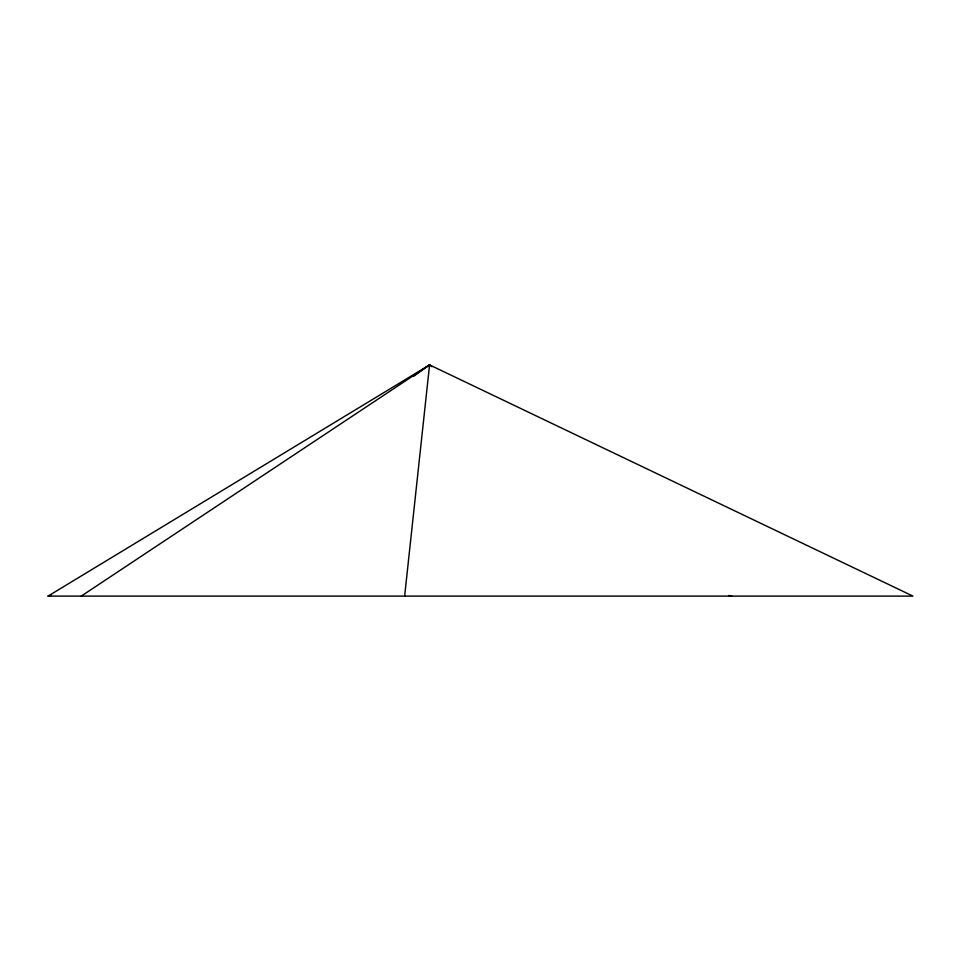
<?xml version="1.0" encoding="UTF-8"?>
<svg xmlns="http://www.w3.org/2000/svg" width="961" height="961" viewBox="0 0 961 961"><rect width="100%" height="100%" fill="white"/><g stroke="black" fill="none" stroke-linecap="round" stroke-linejoin="round"><path stroke-width="1.44" d="M404.641 596.108L429.567 364.892L912.95 596.108L48.05 596.108L429.567 364.892L431.945 366.718M413.71 376.231L429.567 364.892L81.265 596.108M48.05 596.108L50.933 595.303M728.894 595.46L731.814 596.108"/></g></svg>
